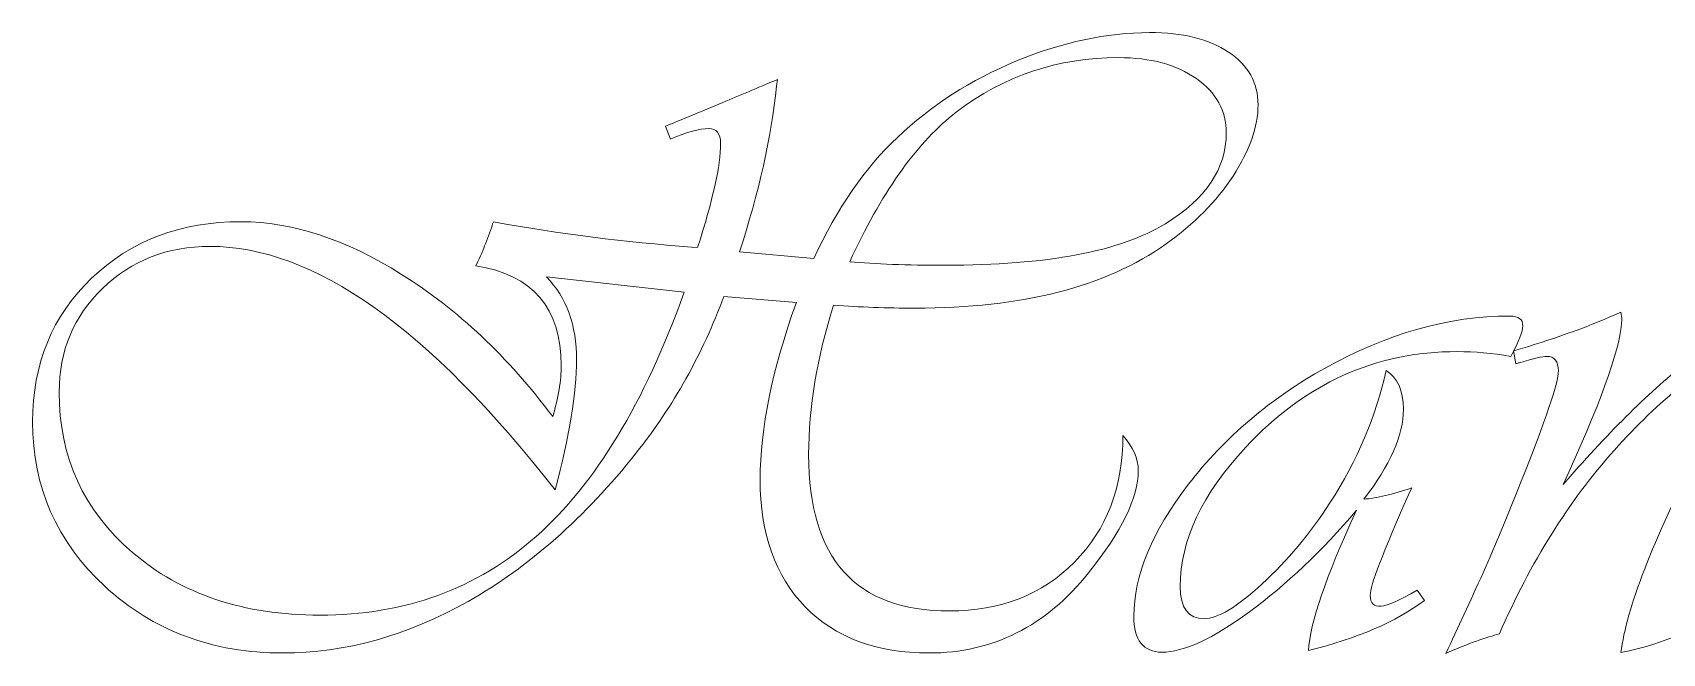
# Model space of a CAD drawing. Header units: millimetres. Extents: x -294 to -67, y -339 to 1001.
# Drawn here: x -206.932 to -206.275, y -21.863 to -21.613 of the extents above; entities that cross this region are included whole.
import ezdxf

# ---------------------------------------------------------------- set-up
doc = ezdxf.new("R2010")
doc.units = ezdxf.units.MM
doc.header["$LTSCALE"] = 500
doc.header["$MEASUREMENT"] = 0
doc.layers.add('Dim', color=142, linetype='Continuous', lineweight=0)
doc.layers.add('UG-Khartosha', color=11, linetype='Continuous', lineweight=20)

# ---------------------------------------------------------------- blocks, each defined once
blk = doc.blocks.new('fghty')
at = {"layer": 'UG-Khartosha'}
for points, knots in [([(-278.05394, -81.69586), (-278.06099, -81.71806), (-278.06449, -81.73909), (-278.06449, -81.75901), (-278.06449, -81.75901), (-278.06449, -81.80317), (-278.04462, -81.82525), (-278.00495, -81.82525), (-278.00495, -81.82525), (-277.98333, -81.82525), (-277.96568, -81.81838), (-277.95205, -81.80457), (-277.95205, -81.80457), (-277.93841, -81.79082), (-277.93154, -81.77294), (-277.93154, -81.75097), (-277.93154, -81.75097), (-277.92723, -81.75581), (-277.92507, -81.7607), (-277.92507, -81.76583), (-277.92507, -81.76583), (-277.92507, -81.77725), (-277.93206, -81.79164), (-277.94605, -81.80906), (-277.94605, -81.80906), (-277.96417, -81.83172), (-277.98665, -81.84302), (-278.01351, -81.84302), (-278.01351, -81.84302), (-278.03577, -81.84302), (-278.0533, -81.8365), (-278.06595, -81.82345), (-278.06595, -81.82345), (-278.07865, -81.81046), (-278.085, -81.79251), (-278.085, -81.76962), (-278.085, -81.76962), (-278.085, -81.74812), (-278.07987, -81.72312), (-278.06967, -81.69469), (-278.06967, -81.69469), (-278.06967, -81.69469), (-278.10037, -81.69213), (-278.10037, -81.69213), (-278.10037, -81.69213), (-278.10935, -81.71649), (-278.1217, -81.73857), (-278.13743, -81.75837), (-278.13743, -81.75837), (-278.15904, -81.78564), (-278.1827, -81.80661), (-278.20851, -81.82117), (-278.20851, -81.82117), (-278.23426, -81.83574), (-278.26042, -81.84302), (-278.28692, -81.84302), (-278.28692, -81.84302), (-278.31669, -81.84302), (-278.3418, -81.83358), (-278.36219, -81.81477), (-278.36219, -81.81477), (-278.38253, -81.79595), (-278.39272, -81.77276), (-278.39272, -81.7452), (-278.39272, -81.7452), (-278.39272, -81.72062), (-278.38439, -81.7004), (-278.36779, -81.68444), (-278.36779, -81.68444), (-278.35118, -81.66854), (-278.33009, -81.66056), (-278.30452, -81.66056), (-278.30452, -81.66056), (-278.28296, -81.66056), (-278.26036, -81.66795), (-278.23664, -81.68281), (-278.23664, -81.68281), (-278.21293, -81.69767), (-278.19161, -81.71771), (-278.17274, -81.74299), (-278.17274, -81.74299), (-278.17035, -81.73501), (-278.16912, -81.72779), (-278.16912, -81.72132), (-278.16912, -81.72132), (-278.16912, -81.69709), (-278.18113, -81.68299), (-278.20518, -81.67914), (-278.20518, -81.67914), (-278.20326, -81.67506), (-278.20192, -81.67197), (-278.20122, -81.66994), (-278.20122, -81.66994), (-278.20122, -81.66994), (-278.19866, -81.66312), (-278.19866, -81.66312), (-278.19866, -81.66312), (-278.19854, -81.66277), (-278.19831, -81.66189), (-278.19784, -81.66056), (-278.19784, -81.66056), (-278.16971, -81.66568), (-278.1418, -81.66923), (-278.11401, -81.67127), (-278.11401, -81.67127), (-278.11401, -81.67127), (-278.11145, -81.67145), (-278.11145, -81.67145), (-278.11145, -81.67145), (-278.10498, -81.65141), (-278.10172, -81.63678), (-278.10172, -81.62741), (-278.10172, -81.62741), (-278.10172, -81.62321), (-278.1034, -81.62111), (-278.10684, -81.62111), (-278.10684, -81.62111), (-278.11057, -81.62111), (-278.11593, -81.62257), (-278.12292, -81.62554), (-278.12292, -81.62554), (-278.12292, -81.62554), (-278.12496, -81.62012), (-278.12496, -81.62012), (-278.12496, -81.62012), (-278.12129, -81.61861), (-278.11913, -81.61773), (-278.11844, -81.61738), (-278.11844, -81.61738), (-278.11844, -81.61738), (-278.10073, -81.61004), (-278.10073, -81.61004), (-278.10073, -81.61004), (-278.09402, -81.6073), (-278.08634, -81.60404), (-278.07765, -81.60031), (-278.07765, -81.60031), (-278.07765, -81.60031), (-278.07801, -81.60323), (-278.07801, -81.60323), (-278.07801, -81.60323), (-278.08028, -81.62484), (-278.08552, -81.6482), (-278.09374, -81.67331), (-278.09374, -81.67331), (-278.09374, -81.67331), (-278.06233, -81.67605), (-278.06233, -81.67605), (-278.06233, -81.67605), (-278.05243, -81.65479), (-278.0406, -81.63772), (-278.02697, -81.6249), (-278.02697, -81.6249), (-278.01275, -81.61133), (-277.99592, -81.60055), (-277.97652, -81.59251), (-277.97652, -81.59251), (-277.95712, -81.58453), (-277.93841, -81.58051), (-277.9203, -81.58051), (-277.9203, -81.58051), (-277.90631, -81.58051), (-277.89513, -81.58324), (-277.88686, -81.58878), (-277.88686, -81.58878), (-277.87852, -81.59431), (-277.87439, -81.60171), (-277.87439, -81.61103), (-277.87439, -81.61103), (-277.87439, -81.62041), (-277.87794, -81.63043), (-277.88499, -81.64121), (-277.88499, -81.64121), (-277.89204, -81.65193), (-277.90148, -81.66155), (-277.91331, -81.66994), (-277.91331, -81.66994), (-277.93871, -81.68805), (-277.97407, -81.69709), (-278.01945, -81.69709), (-278.01945, -81.69709), (-278.0314, -81.69709), (-278.04293, -81.69668), (-278.05394, -81.69586)], [0, 0, 0, 0, 0.021739, 0.021739, 0.021739, 0.021739, 0.043478, 0.043478, 0.043478, 0.043478, 0.065217, 0.065217, 0.065217, 0.065217, 0.086957, 0.086957, 0.086957, 0.086957, 0.108696, 0.108696, 0.108696, 0.108696, 0.130435, 0.130435, 0.130435, 0.130435, 0.152174, 0.152174, 0.152174, 0.152174, 0.173913, 0.173913, 0.173913, 0.173913, 0.195652, 0.195652, 0.195652, 0.195652, 0.217391, 0.217391, 0.217391, 0.217391, 0.23913, 0.23913, 0.23913, 0.23913, 0.26087, 0.26087, 0.26087, 0.26087, 0.282609, 0.282609, 0.282609, 0.282609, 0.304348, 0.304348, 0.304348, 0.304348, 0.326087, 0.326087, 0.326087, 0.326087, 0.347826, 0.347826, 0.347826, 0.347826, 0.369565, 0.369565, 0.369565, 0.369565, 0.391304, 0.391304, 0.391304, 0.391304, 0.413043, 0.413043, 0.413043, 0.413043, 0.434783, 0.434783, 0.434783, 0.434783, 0.456522, 0.456522, 0.456522, 0.456522, 0.478261, 0.478261, 0.478261, 0.478261, 0.5, 0.5, 0.5, 0.5, 0.521739, 0.521739, 0.521739, 0.521739, 0.543478, 0.543478, 0.543478, 0.543478, 0.565217, 0.565217, 0.565217, 0.565217, 0.586957, 0.586957, 0.586957, 0.586957, 0.608696, 0.608696, 0.608696, 0.608696, 0.630435, 0.630435, 0.630435, 0.630435, 0.652174, 0.652174, 0.652174, 0.652174, 0.673913, 0.673913, 0.673913, 0.673913, 0.695652, 0.695652, 0.695652, 0.695652, 0.717391, 0.717391, 0.717391, 0.717391, 0.73913, 0.73913, 0.73913, 0.73913, 0.76087, 0.76087, 0.76087, 0.76087, 0.782609, 0.782609, 0.782609, 0.782609, 0.804348, 0.804348, 0.804348, 0.804348, 0.826087, 0.826087, 0.826087, 0.826087, 0.847826, 0.847826, 0.847826, 0.847826, 0.869565, 0.869565, 0.869565, 0.869565, 0.891304, 0.891304, 0.891304, 0.891304, 0.913043, 0.913043, 0.913043, 0.913043, 0.934783, 0.934783, 0.934783, 0.934783, 0.956522, 0.956522, 0.956522, 0.956522, 0.978261, 0.978261, 0.978261, 0.978261, 1, 1, 1, 1]), ([(-278.04713, -81.67745), (-278.03641, -81.67844), (-278.02301, -81.67896), (-278.00681, -81.67896), (-278.00681, -81.67896), (-277.9637, -81.67896), (-277.93265, -81.67308), (-277.9136, -81.66137), (-277.9136, -81.66137), (-277.89641, -81.65082), (-277.88785, -81.63801), (-277.88785, -81.62303), (-277.88785, -81.62303), (-277.88785, -81.6136), (-277.89204, -81.60591), (-277.90049, -81.59996), (-277.90049, -81.59996), (-277.90888, -81.59408), (-277.91989, -81.59111), (-277.93341, -81.59111), (-277.93341, -81.59111), (-277.95904, -81.59111), (-277.98193, -81.5988), (-278.00204, -81.61412), (-278.00204, -81.61412), (-278.018, -81.62642), (-278.03262, -81.64669), (-278.04591, -81.67489), (-278.04591, -81.67489), (-278.04591, -81.67489), (-278.04713, -81.67745), (-278.04713, -81.67745)], [0, 0, 0, 0, 0.125, 0.125, 0.125, 0.125, 0.25, 0.25, 0.25, 0.25, 0.375, 0.375, 0.375, 0.375, 0.5, 0.5, 0.5, 0.5, 0.625, 0.625, 0.625, 0.625, 0.75, 0.75, 0.75, 0.75, 0.875, 0.875, 0.875, 0.875, 1, 1, 1, 1]), ([(-278.1171, -81.69038), (-278.1171, -81.69038), (-278.1753, -81.68391), (-278.1753, -81.68391), (-278.1753, -81.68391), (-278.16685, -81.69266), (-278.16265, -81.70436), (-278.16265, -81.71893), (-278.16265, -81.71893), (-278.16265, -81.7328), (-278.16568, -81.75115), (-278.17169, -81.77404), (-278.17169, -81.77404), (-278.22529, -81.70535), (-278.27393, -81.67098), (-278.31763, -81.67098), (-278.31763, -81.67098), (-278.33575, -81.67098), (-278.35089, -81.67693), (-278.36313, -81.68875), (-278.36313, -81.68875), (-278.37536, -81.70058), (-278.38148, -81.7152), (-278.38148, -81.73262), (-278.38148, -81.73262), (-278.38148, -81.76012), (-278.37117, -81.78278), (-278.35049, -81.80044), (-278.35049, -81.80044), (-278.32986, -81.81815), (-278.30341, -81.827), (-278.27119, -81.827), (-278.27119, -81.827), (-278.23525, -81.827), (-278.20478, -81.81587), (-278.17973, -81.79368), (-278.17973, -81.79368), (-278.15467, -81.77148), (-278.13382, -81.73705), (-278.1171, -81.69038)], [0, 0, 0, 0, 0.1, 0.1, 0.1, 0.1, 0.2, 0.2, 0.2, 0.2, 0.3, 0.3, 0.3, 0.3, 0.4, 0.4, 0.4, 0.4, 0.5, 0.5, 0.5, 0.5, 0.6, 0.6, 0.6, 0.6, 0.7, 0.7, 0.7, 0.7, 0.8, 0.8, 0.8, 0.8, 0.9, 0.9, 0.9, 0.9, 1, 1, 1, 1]), ([(-277.80716, -81.8164), (-277.80716, -81.8164), (-277.80407, -81.82083), (-277.80407, -81.82083), (-277.80407, -81.82083), (-277.81601, -81.8298), (-277.83232, -81.83685), (-277.85306, -81.84197), (-277.85306, -81.84197), (-277.85248, -81.8305), (-277.84572, -81.81069), (-277.83273, -81.78261), (-277.83273, -81.78261), (-277.84741, -81.79985), (-277.8625, -81.81424), (-277.87806, -81.8256), (-277.87806, -81.8256), (-277.89355, -81.83696), (-277.9059, -81.84267), (-277.91499, -81.84267), (-277.91499, -81.84267), (-277.92298, -81.84267), (-277.92694, -81.83761), (-277.92694, -81.82747), (-277.92694, -81.82747), (-277.92694, -81.81028), (-277.91924, -81.7917), (-277.90392, -81.77171), (-277.90392, -81.77171), (-277.88854, -81.75179), (-277.86926, -81.73536), (-277.84602, -81.72248), (-277.84602, -81.72248), (-277.81986, -81.7078), (-277.79381, -81.70046), (-277.76789, -81.70046), (-277.76789, -81.70046), (-277.76422, -81.70046), (-277.76241, -81.7018), (-277.76241, -81.70454), (-277.76241, -81.70454), (-277.76241, -81.70681), (-277.7641, -81.71118), (-277.76754, -81.71753), (-277.76754, -81.71753), (-277.77529, -81.71619), (-277.7828, -81.71549), (-277.79008, -81.71549), (-277.79008, -81.71549), (-277.82475, -81.71549), (-277.85464, -81.72901), (-277.87963, -81.75598), (-277.87963, -81.75598), (-277.8981, -81.77573), (-277.9073, -81.79537), (-277.9073, -81.81488), (-277.9073, -81.81488), (-277.9073, -81.82397), (-277.90392, -81.82852), (-277.89722, -81.82852), (-277.89722, -81.82852), (-277.89157, -81.82852), (-277.88336, -81.82362), (-277.87264, -81.81378), (-277.87264, -81.81378), (-277.86198, -81.80393), (-277.85242, -81.79251), (-277.84398, -81.77952), (-277.84398, -81.77952), (-277.83238, -81.76152), (-277.82452, -81.74288), (-277.82027, -81.72353), (-277.82027, -81.72353), (-277.81537, -81.72645), (-277.81292, -81.73192), (-277.81292, -81.7399), (-277.81292, -81.7399), (-277.81292, -81.75091), (-277.81851, -81.76361), (-277.8297, -81.77795), (-277.8297, -81.77795), (-277.82422, -81.77754), (-277.81747, -81.77591), (-277.80937, -81.77317), (-277.80937, -81.77317), (-277.80937, -81.77317), (-277.81071, -81.77608), (-277.81071, -81.77608), (-277.81071, -81.77608), (-277.82154, -81.80032), (-277.82696, -81.81454), (-277.82696, -81.81861), (-277.82696, -81.81861), (-277.82696, -81.82193), (-277.82545, -81.82345), (-277.82236, -81.82321), (-277.82236, -81.82321), (-277.81951, -81.82298), (-277.81444, -81.82071), (-277.80716, -81.8164)], [0, 0, 0, 0, 0.04, 0.04, 0.04, 0.04, 0.08, 0.08, 0.08, 0.08, 0.12, 0.12, 0.12, 0.12, 0.16, 0.16, 0.16, 0.16, 0.2, 0.2, 0.2, 0.2, 0.24, 0.24, 0.24, 0.24, 0.28, 0.28, 0.28, 0.28, 0.32, 0.32, 0.32, 0.32, 0.36, 0.36, 0.36, 0.36, 0.4, 0.4, 0.4, 0.4, 0.44, 0.44, 0.44, 0.44, 0.48, 0.48, 0.48, 0.48, 0.52, 0.52, 0.52, 0.52, 0.56, 0.56, 0.56, 0.56, 0.6, 0.6, 0.6, 0.6, 0.64, 0.64, 0.64, 0.64, 0.68, 0.68, 0.68, 0.68, 0.72, 0.72, 0.72, 0.72, 0.76, 0.76, 0.76, 0.76, 0.8, 0.8, 0.8, 0.8, 0.84, 0.84, 0.84, 0.84, 0.88, 0.88, 0.88, 0.88, 0.92, 0.92, 0.92, 0.92, 0.96, 0.96, 0.96, 0.96, 1, 1, 1, 1]), ([(-277.6752, -81.81774), (-277.6752, -81.81774), (-277.67246, -81.82234), (-277.67246, -81.82234), (-277.67246, -81.82234), (-277.68615, -81.83213), (-277.70229, -81.83894), (-277.72093, -81.84285), (-277.72093, -81.84285), (-277.71854, -81.82409), (-277.70753, -81.7956), (-277.68778, -81.75732), (-277.68778, -81.75732), (-277.68778, -81.75732), (-277.67671, -81.73617), (-277.67671, -81.73617), (-277.67671, -81.73617), (-277.67293, -81.72889), (-277.67106, -81.72423), (-277.67106, -81.72219), (-277.67106, -81.72219), (-277.67106, -81.71911), (-277.67228, -81.71759), (-277.67479, -81.71759), (-277.67479, -81.71759), (-277.67834, -81.71759), (-277.68505, -81.72155), (-277.69489, -81.72953), (-277.69489, -81.72953), (-277.70473, -81.73752), (-277.71435, -81.74672), (-277.72367, -81.75715), (-277.72367, -81.75715), (-277.74301, -81.77876), (-277.75921, -81.80475), (-277.77232, -81.83498), (-277.77232, -81.83498), (-277.77767, -81.83626), (-277.78525, -81.83894), (-277.79504, -81.8432), (-277.79504, -81.8432), (-277.78455, -81.82176), (-277.774, -81.79776), (-277.76334, -81.77107), (-277.76334, -81.77107), (-277.75268, -81.74439), (-277.74738, -81.72855), (-277.74738, -81.72365), (-277.74738, -81.72365), (-277.74738, -81.71957), (-277.74901, -81.71753), (-277.75233, -81.71753), (-277.75233, -81.71753), (-277.75402, -81.71753), (-277.75775, -81.71841), (-277.76346, -81.72009), (-277.76346, -81.72009), (-277.76393, -81.72021), (-277.76451, -81.72039), (-277.76533, -81.72062), (-277.76533, -81.72062), (-277.76533, -81.72062), (-277.76637, -81.71514), (-277.76637, -81.71514), (-277.76637, -81.71514), (-277.75041, -81.7106), (-277.73602, -81.70547), (-277.72314, -81.69976), (-277.72314, -81.69976), (-277.72314, -81.69976), (-277.72093, -81.69877), (-277.72093, -81.69877), (-277.72093, -81.69877), (-277.7207, -81.70023), (-277.72058, -81.70128), (-277.72058, -81.70186), (-277.72058, -81.70186), (-277.72058, -81.71194), (-277.72804, -81.73355), (-277.74295, -81.76653), (-277.74295, -81.76653), (-277.74295, -81.76653), (-277.74534, -81.77166), (-277.74534, -81.77166), (-277.74534, -81.77166), (-277.74534, -81.77166), (-277.74243, -81.76839), (-277.74243, -81.76839), (-277.74243, -81.76839), (-277.72379, -81.74713), (-277.7066, -81.73041), (-277.69081, -81.71817), (-277.69081, -81.71817), (-277.67502, -81.70594), (-277.66273, -81.69982), (-277.65387, -81.69982), (-277.65387, -81.69982), (-277.64828, -81.69982), (-277.64548, -81.70268), (-277.64548, -81.70833), (-277.64548, -81.70833), (-277.64548, -81.71427), (-277.65294, -81.73175), (-277.66786, -81.76076), (-277.66786, -81.76076), (-277.68574, -81.79537), (-277.69466, -81.81482), (-277.69466, -81.81913), (-277.69466, -81.81913), (-277.69466, -81.82246), (-277.69314, -81.82409), (-277.69005, -81.82409), (-277.69005, -81.82409), (-277.68662, -81.82409), (-277.68196, -81.82222), (-277.67607, -81.81844), (-277.67607, -81.81844), (-277.67607, -81.81844), (-277.6752, -81.81774), (-277.6752, -81.81774)], [0, 0, 0, 0, 0.033333, 0.033333, 0.033333, 0.033333, 0.066667, 0.066667, 0.066667, 0.066667, 0.1, 0.1, 0.1, 0.1, 0.133333, 0.133333, 0.133333, 0.133333, 0.166667, 0.166667, 0.166667, 0.166667, 0.2, 0.2, 0.2, 0.2, 0.233333, 0.233333, 0.233333, 0.233333, 0.266667, 0.266667, 0.266667, 0.266667, 0.3, 0.3, 0.3, 0.3, 0.333333, 0.333333, 0.333333, 0.333333, 0.366667, 0.366667, 0.366667, 0.366667, 0.4, 0.4, 0.4, 0.4, 0.433333, 0.433333, 0.433333, 0.433333, 0.466667, 0.466667, 0.466667, 0.466667, 0.5, 0.5, 0.5, 0.5, 0.533333, 0.533333, 0.533333, 0.533333, 0.566667, 0.566667, 0.566667, 0.566667, 0.6, 0.6, 0.6, 0.6, 0.633333, 0.633333, 0.633333, 0.633333, 0.666667, 0.666667, 0.666667, 0.666667, 0.7, 0.7, 0.7, 0.7, 0.733333, 0.733333, 0.733333, 0.733333, 0.766667, 0.766667, 0.766667, 0.766667, 0.8, 0.8, 0.8, 0.8, 0.833333, 0.833333, 0.833333, 0.833333, 0.866667, 0.866667, 0.866667, 0.866667, 0.9, 0.9, 0.9, 0.9, 0.933333, 0.933333, 0.933333, 0.933333, 0.966667, 0.966667, 0.966667, 0.966667, 1, 1, 1, 1])]:
    blk.add_open_spline(points, degree=3, knots=knots, dxfattribs=at)

msp = doc.modelspace()

# ---------------------------------------------------------------- block references
at = {"layer": 'Dim', "linetype": 'Continuous', "xscale": 0.952857142857144, "yscale": 0.952857142857144, "zscale": 0.952857142857144}
msp.add_blockref('fghty', (58.33694, 56.1218), dxfattribs=at)

doc.saveas('drawing.dxf')
